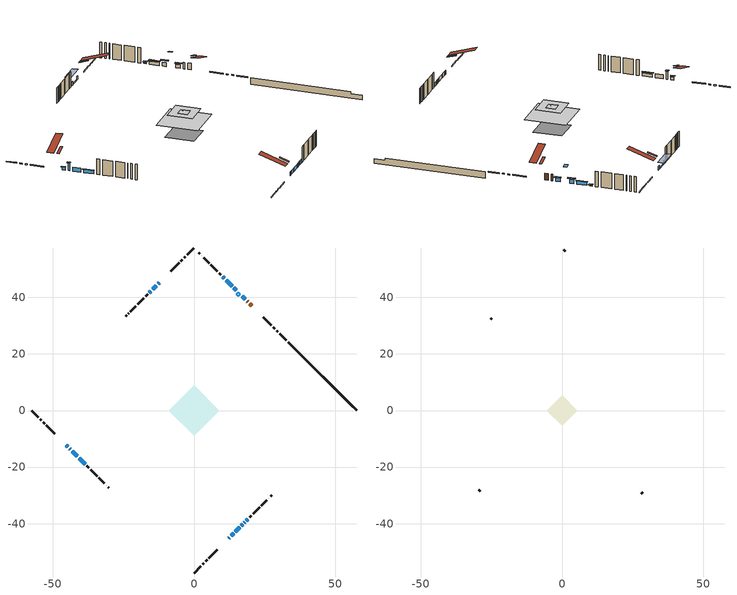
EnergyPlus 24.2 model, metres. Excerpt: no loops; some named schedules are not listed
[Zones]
conditioned space
 floor outside (Floor1 construction): -0.94,0 0,0.94 0.94,0 0,-0.94 z0.53
 floor adiabatic (AdiabaticFloorConstruction): -9,0 0,9 9,0 0,-9 z2.97
 floor foundation (Slab1 construction): -6.03,0.22 -0.22,6.03 6.03,-0.22 0.22,-6.03 z-1.53
 wall outside (RimJoist1 construction): 0,-57.47 2.36,-55.11 / -57.47,0 -55.11,-2.36 / 0,57.47 -2.36,55.11 / 32.67,24.8 30.31,27.16 z0.53:0.83
 wall outside (RimJoist2 construction): 3.02,-54.45 3.48,-53.99 / -54.45,-3.02 -53.99,-3.48 / -3.02,54.45 -3.48,53.99 / 29.65,27.82 29.19,28.28 z0.53:0.83
 wall outside (RimJoist3 construction): 4.14,-53.33 4.64,-52.83 / -53.33,-4.14 -52.83,-4.64 / -4.14,53.33 -4.64,52.83 / 28.53,28.94 28.04,29.44 z0.53:0.83
 wall outside (RimJoist4 construction): 5.3,-52.17 8.19,-49.28 / -52.17,-5.3 -49.28,-8.19 / -5.3,52.17 -8.19,49.28 / 27.38,30.09 24.48,32.99 z0.53:0.83
 wall outside (AdiabaticWallConstruction 1): 20.45,37.02 19.74,37.73 / 19.08,38.39 18.75,38.72 z0.53:2.56
 wall outside (AdiabaticWallConstruction): 12.22,-45.25 12.47,-45 / 13.13,-44.34 13.99,-43.48 / -12.22,45.25 -12.7,44.77 / -43.04,-14.43 -41.28,-16.19 / 14.65,-42.83 16.14,-41.33 / 16.8,-40.67 17.15,-40.32 / 17.81,-39.66 17.9,-39.57 / -15.31,42.16 -15.74,41.73 / 18.56,-38.91 18.99,-38.48 z0.53:1.75; -45.25,-12.22 -44.64,-12.83 z0.53:1.39; -43.98,-13.49 -43.69,-13.78 z0.53:2.89; 18.1,39.37 17.06,40.41 / 15,42.47 14.13,43.34 z0.53:1.7; -13.36,44.11 -14.65,42.82 z0.53:0.94; 13.48,43.99 11.36,46.11 / -40.62,-16.85 -38.5,-18.97 z0.53:1.52; 10.7,46.77 10.16,47.31 z0.53:0.89
 wall outside (Wall1 construction): 19.65,-37.82 20.3,-37.17 / -37.84,-19.63 -37.19,-20.28 / -16.4,41.07 -17.05,40.42 / 9.5,47.97 8.85,48.62 z0.53:5.41
 wall outside (Wall2 construction): 20.95,-36.52 23.18,-34.29 / -36.53,-20.94 -34.31,-23.17 / -17.7,39.77 -19.93,37.54 / 8.2,49.27 5.97,51.5 z0.53:5.41
 wall outside (Wall3 construction): 23.84,-33.63 25.74,-31.73 / -33.65,-23.82 -31.75,-25.72 / -20.59,36.88 -22.49,34.98 / 5.31,52.16 3.41,54.06 z0.53:5.41
 wall outside (Wall4 construction): 26.4,-31.08 26.42,-31.05 / -31.09,-26.38 -31.07,-26.4 / -23.15,34.32 -23.17,34.3 / 2.76,54.72 2.73,54.74 z0.53:5.41
 wall outside (Wall5 construction): 27.07,-30.4 27.42,-30.05 / -30.41,-27.06 -30.06,-27.41 / -23.82,33.65 -24.17,33.3 / 2.08,55.39 1.73,55.74 z0.53:5.41
 wall foundation (FoundationWall1 construction): 33.33,24.14,-1.53 33.33,24.14,0.53 55.06,2.41,0.53 55.06,2.41,-0.12 57.47,0,-0.12 57.47,0,-1.53
 window (WindowConstruction 11): 12.22,-45.25 12.47,-45 z0.53:1.75
 window (WindowConstruction 4): -45.25,-12.22 -44.64,-12.83 z0.53:1.39
 window (WindowConstruction 5): 13.13,-44.34 13.99,-43.48 z0.53:1.75
 window (WindowConstruction 13): -43.98,-13.49 -43.7,-13.78 z0.53:2.89
 window (WindowConstruction 6): 18.1,39.37 17.06,40.41 z0.53:1.7
 window (WindowConstruction 7): -12.22,45.25 -12.7,44.77 z0.53:1.75
 window (WindowConstruction 8): -43.04,-14.43 -41.28,-16.19 z0.53:1.75
 window (WindowConstruction 9): 14.65,-42.83 16.14,-41.33 z0.53:1.75
 window (WindowConstruction 10): 16.8,-40.67 17.15,-40.32 z0.53:1.75
 window (WindowConstruction 14): -13.36,44.11 -14.65,42.82 z0.53:0.94
 window (WindowConstruction 12): 17.81,-39.66 17.9,-39.57 z0.53:1.75
 window (WindowConstruction 15): -15.31,42.16 -15.74,41.73 z0.53:1.75
 window (WindowConstruction 16): 18.56,-38.91 18.99,-38.48 z0.53:1.75
 window (WindowConstruction): 15,42.47 14.13,43.34 z0.53:1.7
 window (WindowConstruction 1): 13.48,43.99 11.36,46.11 z0.53:1.52
 window (WindowConstruction 2): 10.7,46.77 10.16,47.31 z0.53:0.89
 window (WindowConstruction 3): -40.62,-16.85 -38.5,-18.97 z0.53:1.52
 door (Door): 20.45,37.02 19.74,37.73 z0.53:2.56
 door (Door 1): 19.08,38.39 18.75,38.72 z0.53:2.56
 ceiling adiabatic (AdiabaticFloorConstruction): 0,-9 9,0 0,9 -9,0 z2.97
 roof outside (Roof2 construction): 11.56,-45.91,5.41 9.5,-43.84,6.38 8.96,-44.39,6.38 11.02,-46.45,5.41; -45.91,-11.56,5.41 -43.84,-9.5,6.38 -44.39,-8.96,6.38 -46.45,-11.02,5.41; -11.56,45.91,5.41 -9.5,43.84,6.38 -8.96,44.39,6.38 -11.02,46.45,5.41; 21.11,36.36,5.41 19.05,34.3,6.38 19.59,33.76,6.38 21.65,35.82,5.41
 roof outside (AdiabaticRoofConstruction): 15.65,41.82,5.41 14.94,41.11,5.74 15.69,40.36,5.74 16.4,41.07,5.41
 skylight (SkylightConstruction): 15.65,41.82,5.41 14.94,41.11,5.74 15.69,40.36,5.74 16.4,41.07,5.41
attic - vented
 floor to conditioned space (Floor2 construction Reversed): -2,0 0,2 2,0 0,-2 z5.41
 floor to conditioned space (Floor3 construction Reversed): -0.94,0 0,0.94 0.94,0 0,-0.94 z5.41
 floor to conditioned space (Floor4 construction Reversed): -5.47,0 0,5.47 5.47,0 0,-5.47 z5.41
 wall outside (Wall6 construction): 28.08,-29.39 28.49,-28.98 / -29.41,-28.06 -28.99,-28.48 / -24.83,32.64 -25.24,32.23 / 1.07,56.4 0.66,56.81 z0.53:5.41
 roof outside (Roof1 construction): 10.36,-47.11,5.41 4.62,-41.36,8.11 3.11,-42.88,8.11 8.85,-48.62,5.41; -47.11,-10.36,5.41 -41.36,-4.62,8.11 -42.88,-3.11,8.11 -48.62,-8.85,5.41; -10.36,47.11,5.41 -4.62,41.36,8.11 -3.11,42.88,8.11 -8.85,48.62,5.41; 22.31,35.16,5.41 16.57,29.42,8.11 18.08,27.9,8.11 23.82,33.65,5.41
shading: -44.48,-12.99 -45.41,-12.06 -45.84,-12.49 -44.91,-13.42 z1.62; -43.48,-13.99 -44.19,-13.28 -44.62,-13.71 -43.92,-14.42 z3.19; 16.85,40.63 18.31,39.16 18.74,39.59 17.28,41.06 z2; -16.38,41.09 -11.63,45.84 -12.93,47.13 -17.67,42.38 z3.38; 13.7,43.77 15.43,42.04 15.86,42.47 14.13,44.2 z2.31; 11.19,46.28 13.64,43.83 14.07,44.26 11.63,46.71 z1.75; 10,47.47 10.86,46.61 11.29,47.04 10.43,47.9 z1.12; -38.34,-19.13 -40.78,-16.69 -41.21,-17.12 -38.77,-19.56 z1.75
[Building]
Building 1: Terrain=Suburbs
[Site:Location]
Halifax Intl AP_NS: Latitude {deg}=44.88; Longitude {deg}=-63.51; Time Zone {hr}=-4; Elevation {m}=145; Keep Site Location Information=Yes
[Site:GroundTemperature:Shallow]
3.15511, 1.33576, 1.19006, 2.05344, 5.51939, 8.9692, 11.96, 13.8546, 14.0156, 12.4746, 9.56009, 6.2161
[Site:WaterMainsTemperature]
Calculation Method=Schedule; Temperature Schedule=mains temperature schedule
[Material] Roughness=Rough; Thermal Absorptance=0.9
Name | Thickness {m} | Conductivity {W/m-K} | Density {kg/m3} | Specific Heat {J/kg-K} | Solar Absorptance | Visible Absorptance
asphalt or fiberglass shingles | 0.00635 | 0.162714 | 1121.4 | 1465.45 | 0.4 | 0.4
asphalt or fiberglass shingles 1 | 0.00635 | 0.162714 | 1121.4 | 1465.45 | 0.7 | 0.7
ceiling loosefill ins | 0.169333 | 0.0480833 | 16.02 | 1046.75 | 0.7 | 0.7
ceiling loosefill ins 1 | 0.0846667 | 0.0480833 | 16.02 | 1046.75 | 0.7 | 0.7
ceiling stud and cavity | 0.1397 | 0.229961 | 65.682 | 1177.47 | 0.7 | 0.7
ceiling stud and cavity 1 | 0.1397 | 0.116672 | 65.682 | 1177.47 | 0.7 | 0.7
ceiling stud and cavity 2 | 0.1397 | 0.1003 | 65.682 | 1177.47 | 0.7 | 0.7
concrete 4.0 in. | 0.1016 | 1.803125 | 2242.8 | 837.4 | 0.7 | 0.7
concrete 8.0 in. | 0.2032 | 1.803125 | 2242.8 | 837.4 | 0.7 | 0.7
door material | 0.04445 | 0.053851 | 512.64 | 1214.23 | 0.7 | 0.7
door material 1 | 0.04445 | 0.0451087 | 512.64 | 1214.23 | 0.7 | 0.7
floor covering | 0.0127 | 0.0433444 | 54.468 | 1339.84 | 0.6 | 0.6
floor rigid ins; roof rigid ins 1; wall rigid ins 1 | 0.512978 | 0.029427 | 32.04 | 1214.23 | 0.7 | 0.7
floor stud and cavity | 0.1397 | 0.77632 | 92.3553 | 1139.71 | 0.7 | 0.7
floor stud and cavity 1 | 0.1397 | 1.75129 | 37.0049 | 1207.88 | 0.7 | 0.7
furniture material conditioned space 1 | 0.1524 | 0.115458 | 640.8 | 1214.23 | 0.6 | 0.6
gypsum board | 0.0127 | 0.160291 | 801 | 837.4 | 0.6 | 0.6
osb sheathing 0.5 in. | 0.0127 | 0.115458 | 512.64 | 1214.23 | 0.7 | 0.7
osb sheathing 0.75 in. | 0.01905 | 0.115458 | 512.64 | 1214.23 | 0.7 | 0.7
osb sheathing 2.0 in. | 0.0508 | 0.115458 | 512.64 | 1214.23 | 0.7 | 0.7
rim joist rigid ins; wall rigid ins | 0.051816 | 0.029427 | 32.04 | 1214.23 | 0.7 | 0.7
rim joist stud and cavity | 0.0508 | 0.433314 | 125.044 | 1163.47 | 0.6 | 0.6
rim joist stud and cavity 1 | 0.0508 | 0.126838 | 50.32683 | 1063.81 | 0.6 | 0.6
rim joist stud and cavity 2 | 0.0508 | 0.226133 | 125.044 | 1163.47 | 0.6 | 0.6
rim joist stud and cavity 3 | 0.0508 | 0.153904 | 50.32683 | 1063.81 | 0.6 | 0.6
roof rigid ins | 0.103632 | 0.029427 | 32.04 | 1214.23 | 0.7 | 0.7
roof stud and cavity | 0.2032 | 0.547481 | 78.34581 | 1123.46 | 0.7 | 0.7
roof stud and cavity 1 | 0.18415 | 1.78685 | 37.0049 | 1207.88 | 0.6 | 0.6
wall stud and cavity | 0.1397 | 0.154356 | 139.0536 | 1170.24 | 0.7 | 0.7
wall stud and cavity 1 | 0.1397 | 0.0999226 | 139.0536 | 1170.24 | 0.7 | 0.7
wall stud and cavity 2 | 0.1397 | 0.0965188 | 139.0536 | 1170.24 | 0.7 | 0.7
wall stud and cavity 3 | 0.1397 | 0.181971 | 139.0536 | 1170.24 | 0.7 | 0.7
wall stud and cavity 4 | 0.1397 | 0.104119 | 139.0536 | 1170.24 | 0.7 | 0.7
wall stud and cavity 5 | 0.0889 | 6.1454 | 50.32683 | 1063.81 | 0.6 | 0.6
wall stud and cavity 6 | 0.0889 | 0.380278 | 52.3479 | 1209.89 | 0.7 | 0.7
wall stud and cavity 7 | 0.0889 | 0.391764 | 83.0341 | 1211.67 | 0.7 | 0.7
wood siding | 0.0254 | 0.102417 | 544.68 | 1172.36 | 0.4 | 0.4
wood siding 1 | 0.00254 | 0.102417 | 544.68 | 1172.36 | 0.4 | 0.4
wood siding 2; wood siding 3; wood siding 4 | 0.0254 | 0.102417 | 544.68 | 1172.36 | 0.7 | 0.7
[WindowMaterial:SimpleGlazingSystem]
Name | U-Factor {W/m2-K} | Solar Heat Gain Coefficient
SkylightMaterial | 2.80661 | 0.6622
WindowMaterial | 3.02126 | 0.49
WindowMaterial 1 | 2.10256 | 0.62
WindowMaterial 10 | 3.10246 | 0.39
WindowMaterial 11 | 2.18433 | 0.43
WindowMaterial 12 | 5.0943 | 0.64
WindowMaterial 13 | 3.12517 | 0.4
WindowMaterial 2 | 3.04227 | 0.53
WindowMaterial 3 | 3.12404 | 0.49
WindowMaterial 4 | 2.969594 | 0.58
WindowMaterial 5 | 3.01161 | 0.51
WindowMaterial 6 | 2.13266 | 0.6
WindowMaterial 7 | 2.14117 | 0.59
WindowMaterial 8 | 3.0383 | 0.47
WindowMaterial 9 | 3.00196 | 0.58
[Construction]
AdiabaticFloorConstruction: floor stud and cavity 1, floor rigid ins, osb sheathing 0.75 in., floor covering
AdiabaticRoofConstruction: asphalt or fiberglass shingles 1, roof rigid ins 1, osb sheathing 0.75 in., roof stud and cavity 1
AdiabaticWallConstruction: wood siding 3, wall rigid ins 1, wall stud and cavity 6, gypsum board
AdiabaticWallConstruction 1: wood siding 4, wall rigid ins 1, wall stud and cavity 6, gypsum board
Door: door material
Door 1: door material 1
Floor1 construction: floor stud and cavity, osb sheathing 0.75 in., floor covering
Floor2 construction Reversed: gypsum board, ceiling stud and cavity, ceiling loosefill ins
Floor3 construction Reversed: gypsum board, ceiling stud and cavity 1, ceiling loosefill ins 1
Floor4 construction Reversed: gypsum board, ceiling stud and cavity 2, ceiling loosefill ins 1
FoundationWall1 construction: concrete 8.0 in.
furniture construction conditioned space 1: furniture material conditioned space 1
PartitionWallConstruction: gypsum board, wall stud and cavity 7, gypsum board
RimJoist1 construction: wood siding 2, osb sheathing 2.0 in., rim joist stud and cavity
RimJoist2 construction: wood siding 2, rim joist stud and cavity 1
RimJoist3 construction: wood siding 2, rim joist rigid ins, osb sheathing 2.0 in., rim joist stud and cavity 2
RimJoist4 construction: wood siding 2, rim joist stud and cavity 3
Roof1 construction: asphalt or fiberglass shingles
Roof2 construction: asphalt or fiberglass shingles, roof rigid ins, osb sheathing 0.75 in., roof stud and cavity, gypsum board
SkylightConstruction: SkylightMaterial
Slab1 construction: concrete 4.0 in.
Wall1 construction: wood siding, wall rigid ins, osb sheathing 0.5 in., wall stud and cavity, gypsum board
Wall2 construction: wood siding, osb sheathing 0.5 in., wall stud and cavity 1, gypsum board
Wall3 construction: wood siding, osb sheathing 0.5 in., wall stud and cavity 2, gypsum board
Wall4 construction: wood siding, osb sheathing 0.5 in., wall stud and cavity 3, gypsum board
Wall5 construction: wood siding, osb sheathing 0.5 in., wall stud and cavity 4, gypsum board
Wall6 construction: wood siding 1, wall stud and cavity 5
WindowConstruction: WindowMaterial
WindowConstruction 1; WindowConstruction 3; WindowConstruction 5: WindowMaterial 1
WindowConstruction 10: WindowMaterial 8
WindowConstruction 11: WindowMaterial 9
WindowConstruction 12: WindowMaterial 10
WindowConstruction 13: WindowMaterial 11
WindowConstruction 14; WindowConstruction 16: WindowMaterial 12
WindowConstruction 15: WindowMaterial 13
WindowConstruction 2: WindowMaterial 2
WindowConstruction 4: WindowMaterial 3
WindowConstruction 6: WindowMaterial 4
WindowConstruction 7: WindowMaterial 5
WindowConstruction 8: WindowMaterial 6
WindowConstruction 9: WindowMaterial 7
[Zone] Multiplier=1; Part of Total Floor Area=Yes
Name | Volume {m3}
attic - vented | 30.5699
conditioned space | 523.2
[Space]
Name | Zone | Volume {m3}
attic - vented 1 | attic - vented | 30.5699
conditioned space 1 | conditioned space | 523.2
[ZoneInfiltration:EffectiveLeakageArea]
infil attic - vented 1: Zone or Space=attic - vented 1; Schedule=Always On Discrete; Effective Air Leakage Area {cm2}=2491.34; Stack Coefficient=0.000527407; Wind Coefficient=1.55165e-05
[ZoneMixing]
whole house fan mix: Zone or Space=attic - vented; Schedule=Always On Continuous; Design Flow Rate Calculation Method=Flow/Zone; Design Flow Rate {m3/s}=0; Source Zone or Space=conditioned space
[SurfaceProperty:ExposedFoundationPerimeter]
Slab1: Exposed Perimeter Calculation Method=TotalExposedPerimeter; Total Exposed Perimeter {m}=34.138
[InternalMass] Zone or ZoneList=conditioned space; Space or SpaceList=conditioned space 1
Name | Construction | Surface Area {m2}
furniture mass conditioned space 1 | furniture construction conditioned space 1 | 94.5601
partition wall mass | PartitionWallConstruction | 236.4
[Lights]
interior lighting: Zone or ZoneList or Space or SpaceList=conditioned space 1; Schedule=interior lighting schedule; Design Level Calculation Method=LightingLevel; Lighting Level {W}=343.2; Return Air Fraction=0; Fraction Radiant=0.6; Fraction Visible=0.2; Fraction Replaceable=1
[People]
occupants: Zone or ZoneList or Space or SpaceList=conditioned space 1; Number of People Schedule=occupants schedule; Number of People Calculation Method=People; Number of People=3; Fraction Radiant=0.314171; Sensible Heat Fraction=0.56303; Activity Level Schedule=occupants activity schedule; Carbon Dioxide Generation Rate {m3/s-W}=0; Enable ASHRAE 55 Comfort Warnings=No; Mean Radiant Temperature Calculation Type=EnclosureAveraged
[ElectricEquipment] Zone or ZoneList or Space or SpaceList=conditioned space 1; Design Level Calculation Method=EquipmentLevel
Name | Schedule | Design Level {W} | Fraction Latent | Fraction Radiant | Fraction Lost
clothes dryer | clothes dryer schedule | 140.772 | 0.015 | 0.081 | 0.85
clothes washer | clothes washer schedule | 32.1985 | 0.03 | 0.162 | 0.7
cooking range | cooking range schedule | 215.147 | 0.08 | 0.432 | 0.2
dishwasher | dishwasher schedule | 66.8632 | 0.3 | 0.18 | 0.4
fridge | fridge schedule | 72.9452 | 0 | 0.6 | 0
mech vent bath fan 0 | mech vent bath fan 0 schedule | 50.2 | 0 | 0 | 1
mech vent house fan | mech vent house fan schedule | 0 | 0 | 0 | 1
mech vent house fan cfis | mech vent house fan cfis schedule | 0 | 0 | 0 | 0
mech vent range fan 0 | mech vent range fan 0 schedule | 57 | 0 | 0 | 1
misc plug loads | misc plug loads schedule | 494.7 | 0.045 | 0.513 | 0.1
whole house fan | Always On Discrete | 0 | 0 | 0 | 1
[OtherEquipment] Zone or ZoneList or Space or SpaceList=conditioned space 1; Design Level Calculation Method=EquipmentLevel
Name | Fuel Type | Schedule | Design Level {W} | Fraction Latent | Fraction Radiant | Fraction Lost
clothes dryer 1 | Electricity | clothes dryer schedule | 0 | 0.015 | 0.081 | 0.85
cooking range 1 | Electricity | cooking range schedule | 0 | 0.08 | 0.432 | 0.2
general water use latent | None | general water use schedule | 62.594 | 1 | 0 | 0
general water use sensible | None | general water use schedule | -61.6891 | 0 | 0.6 | 0
mech vent house fan latent load | None | Always On Discrete | 0 | 1 | 0 | 0
mech vent house fan sensible load | None | Always On Discrete | 0 | 0 | 0 | 0
water heater energy adjustment1 | FuelOilNo2 | Always On Discrete | 0.01 | 0 | 0 | 1
[ZoneInfiltration:DesignFlowRate] Zone or ZoneList or Space or SpaceList=conditioned space 1; Schedule=Always On Discrete; Design Flow Rate Calculation Method=Flow/Zone; Design Flow Rate {m3/s}=0
infil flow; natural vent flow; whole house fan flow
[Foundation:Kiva]
Foundation Kiva 1: Initial Indoor Air Temperature {C}=18; Wall Height Above Grade {m}=0.529986; Wall Depth Below Slab {m}=0.2032
[Foundation:Kiva:Settings]
Soil Conductivity {W/m-K}=0.849921; Soil Density {kg/m3}=1842.3; Soil Specific Heat {J/kg-K}=418.7; Ground Solar Absorptivity=0.9; Ground Thermal Absorptivity=0.9; Ground Surface Roughness {m}=0.03; Far-Field Width {m}=40; Deep-Ground Boundary Condition=ZeroFlux; Deep-Ground Depth {m}=40; Minimum Cell Dimension {m}=0.2; Maximum Cell Growth Coefficient=3; Simulation Timestep=Timestep
[Exterior:Lights]
exterior lighting: Schedule=exterior lighting schedule; Design Level {W}=75.6
[Schedule:Constant]
Name | Hourly Value
Always On Continuous; mech vent house fan schedule; mech vent house fan cfis schedule; Always On Discrete | 1
occupants activity schedule | 117.228
fridge schedule | 0
[Schedule:Week:Daily]
interior lighting schedule Week Rule - Jan1-Jan27: interior lighting schedule day, interior lighting schedule day, interior lighting schedule day, interior lighting schedule day, interior lighting schedule day, interior lighting schedule day, interior lighting schedule day, interior lighting schedule default day, interior lighting schedule default day, interior lighting schedule default day, interior lighting schedule default day, interior lighting schedule default day
interior lighting schedule Week Rule - Jan28-Feb3: interior lighting schedule day, interior lighting schedule day, interior lighting schedule day, interior lighting schedule day, interior lighting schedule day 1, interior lighting schedule day 1, interior lighting schedule day 1, interior lighting schedule default day, interior lighting schedule default day, interior lighting schedule default day, interior lighting schedule default day, interior lighting schedule default day
interior lighting schedule Week Rule - Feb4-Feb24: interior lighting schedule day 1, interior lighting schedule day 1, interior lighting schedule day 1, interior lighting schedule day 1, interior lighting schedule day 1, interior lighting schedule day 1, interior lighting schedule day 1, interior lighting schedule default day, interior lighting schedule default day, interior lighting schedule default day, interior lighting schedule default day, interior lighting schedule default day
interior lighting schedule Week Rule - Feb25-Mar3: interior lighting schedule day 1, interior lighting schedule day 1, interior lighting schedule day 1, interior lighting schedule day 1, interior lighting schedule day 2, interior lighting schedule day 2, interior lighting schedule day 2, interior lighting schedule default day, interior lighting schedule default day, interior lighting schedule default day, interior lighting schedule default day, interior lighting schedule default day
interior lighting schedule Week Rule - Mar4-Mar31: interior lighting schedule day 2, interior lighting schedule day 2, interior lighting schedule day 2, interior lighting schedule day 2, interior lighting schedule day 2, interior lighting schedule day 2, interior lighting schedule day 2, interior lighting schedule default day, interior lighting schedule default day, interior lighting schedule default day, interior lighting schedule default day, interior lighting schedule default day
interior lighting schedule Week Rule - Apr1-Apr28: interior lighting schedule day 3, interior lighting schedule day 3, interior lighting schedule day 3, interior lighting schedule day 3, interior lighting schedule day 3, interior lighting schedule day 3, interior lighting schedule day 3, interior lighting schedule default day, interior lighting schedule default day, interior lighting schedule default day, interior lighting schedule default day, interior lighting schedule default day
interior lighting schedule Week Rule - Apr29-May5: interior lighting schedule day 3, interior lighting schedule day 3, interior lighting schedule day 4, interior lighting schedule day 4, interior lighting schedule day 4, interior lighting schedule day 4, interior lighting schedule day 4, interior lighting schedule default day, interior lighting schedule default day, interior lighting schedule default day, interior lighting schedule default day, interior lighting schedule default day
interior lighting schedule Week Rule - May6-May26: interior lighting schedule day 4, interior lighting schedule day 4, interior lighting schedule day 4, interior lighting schedule day 4, interior lighting schedule day 4, interior lighting schedule day 4, interior lighting schedule day 4, interior lighting schedule default day, interior lighting schedule default day, interior lighting schedule default day, interior lighting schedule default day, interior lighting schedule default day
interior lighting schedule Week Rule - May27-Jun2: interior lighting schedule day 4, interior lighting schedule day 4, interior lighting schedule day 4, interior lighting schedule day 4, interior lighting schedule day 4, interior lighting schedule day 5, interior lighting schedule day 5, interior lighting schedule default day, interior lighting schedule default day, interior lighting schedule default day, interior lighting schedule default day, interior lighting schedule default day
interior lighting schedule Week Rule - Jun3-Jun30: interior lighting schedule day 5, interior lighting schedule day 5, interior lighting schedule day 5, interior lighting schedule day 5, interior lighting schedule day 5, interior lighting schedule day 5, interior lighting schedule day 5, interior lighting schedule default day, interior lighting schedule default day, interior lighting schedule default day, interior lighting schedule default day, interior lighting schedule default day
interior lighting schedule Week Rule - Jul1-Jul28: interior lighting schedule day 6, interior lighting schedule day 6, interior lighting schedule day 6, interior lighting schedule day 6, interior lighting schedule day 6, interior lighting schedule day 6, interior lighting schedule day 6, interior lighting schedule default day, interior lighting schedule default day, interior lighting schedule default day, interior lighting schedule default day, interior lighting schedule default day
interior lighting schedule Week Rule - Jul29-Aug4: interior lighting schedule day 6, interior lighting schedule day 6, interior lighting schedule day 6, interior lighting schedule day 7, interior lighting schedule day 7, interior lighting schedule day 7, interior lighting schedule day 7, interior lighting schedule default day, interior lighting schedule default day, interior lighting schedule default day, interior lighting schedule default day, interior lighting schedule default day
interior lighting schedule Week Rule - Aug5-Aug25: interior lighting schedule day 7, interior lighting schedule day 7, interior lighting schedule day 7, interior lighting schedule day 7, interior lighting schedule day 7, interior lighting schedule day 7, interior lighting schedule day 7, interior lighting schedule default day, interior lighting schedule default day, interior lighting schedule default day, interior lighting schedule default day, interior lighting schedule default day
interior lighting schedule Week Rule - Aug26-Sep1: interior lighting schedule day 7, interior lighting schedule day 7, interior lighting schedule day 7, interior lighting schedule day 7, interior lighting schedule day 7, interior lighting schedule day 7, interior lighting schedule day 8, interior lighting schedule default day, interior lighting schedule default day, interior lighting schedule default day, interior lighting schedule default day, interior lighting schedule default day
interior lighting schedule Week Rule - Sep2-Sep29: interior lighting schedule day 8, interior lighting schedule day 8, interior lighting schedule day 8, interior lighting schedule day 8, interior lighting schedule day 8, interior lighting schedule day 8, interior lighting schedule day 8, interior lighting schedule default day, interior lighting schedule default day, interior lighting schedule default day, interior lighting schedule default day, interior lighting schedule default day
interior lighting schedule Week Rule - Sep30-Oct6: interior lighting schedule day 8, interior lighting schedule day 9, interior lighting schedule day 9, interior lighting schedule day 9, interior lighting schedule day 9, interior lighting schedule day 9, interior lighting schedule day 9, interior lighting schedule default day, interior lighting schedule default day, interior lighting schedule default day, interior lighting schedule default day, interior lighting schedule default day
interior lighting schedule Week Rule - Oct7-Oct27: interior lighting schedule day 9, interior lighting schedule day 9, interior lighting schedule day 9, interior lighting schedule day 9, interior lighting schedule day 9, interior lighting schedule day 9, interior lighting schedule day 9, interior lighting schedule default day, interior lighting schedule default day, interior lighting schedule default day, interior lighting schedule default day, interior lighting schedule default day
interior lighting schedule Week Rule - Oct28-Nov3: interior lighting schedule day 9, interior lighting schedule day 9, interior lighting schedule day 9, interior lighting schedule day 9, interior lighting schedule day 10, interior lighting schedule day 10, interior lighting schedule day 10, interior lighting schedule default day, interior lighting schedule default day, interior lighting schedule default day, interior lighting schedule default day, interior lighting schedule default day
interior lighting schedule Week Rule - Nov4-Nov24: interior lighting schedule day 10, interior lighting schedule day 10, interior lighting schedule day 10, interior lighting schedule day 10, interior lighting schedule day 10, interior lighting schedule day 10, interior lighting schedule day 10, interior lighting schedule default day, interior lighting schedule default day, interior lighting schedule default day, interior lighting schedule default day, interior lighting schedule default day
interior lighting schedule Week Rule - Nov25-Dec1: interior lighting schedule day 10, interior lighting schedule day 10, interior lighting schedule day 10, interior lighting schedule day 10, interior lighting schedule day 10, interior lighting schedule day 10, interior lighting schedule day 11, interior lighting schedule default day, interior lighting schedule default day, interior lighting schedule default day, interior lighting schedule default day, interior lighting schedule default day
interior lighting schedule Week Rule - Dec2-Dec31: interior lighting schedule day 11, interior lighting schedule day 11, interior lighting schedule day 11, interior lighting schedule day 11, interior lighting schedule day 11, interior lighting schedule day 11, interior lighting schedule day 11, interior lighting schedule default day, interior lighting schedule default day, interior lighting schedule default day, interior lighting schedule default day, interior lighting schedule default day
occupants schedule Week Rule - Jan1-Dec31: occupants schedule day, occupants schedule day, occupants schedule day, occupants schedule day, occupants schedule day, occupants schedule day, occupants schedule day, occupants schedule default day, occupants schedule default day, occupants schedule default day, occupants schedule default day, occupants schedule default day
clothes dryer schedule Week Rule - Jan1-Dec31: clothes dryer schedule day, clothes dryer schedule day, clothes dryer schedule day, clothes dryer schedule day, clothes dryer schedule day, clothes dryer schedule day, clothes dryer schedule day, clothes dryer schedule default day, clothes dryer schedule default day, clothes dryer schedule default day, clothes dryer schedule default day, clothes dryer schedule default day
clothes washer schedule Week Rule - Jan1-Dec31: clothes washer schedule day, clothes washer schedule day, clothes washer schedule day, clothes washer schedule day, clothes washer schedule day, clothes washer schedule day, clothes washer schedule day, clothes washer schedule default day, clothes washer schedule default day, clothes washer schedule default day, clothes washer schedule default day, clothes washer schedule default day
cooking range schedule Week Rule - Jan1-Dec31: cooking range schedule day, cooking range schedule day, cooking range schedule day, cooking range schedule day, cooking range schedule day, cooking range schedule day, cooking range schedule day, cooking range schedule default day, cooking range schedule default day, cooking range schedule default day, cooking range schedule default day, cooking range schedule default day
dishwasher schedule Week Rule - Jan1-Dec31: dishwasher schedule day, dishwasher schedule day, dishwasher schedule day, dishwasher schedule day, dishwasher schedule day, dishwasher schedule day, dishwasher schedule day, dishwasher schedule default day, dishwasher schedule default day, dishwasher schedule default day, dishwasher schedule default day, dishwasher schedule default day
mech vent bath fan 0 schedule Week Rule - Jan1-Dec31: mech vent bath fan 0 schedule day, mech vent bath fan 0 schedule day, mech vent bath fan 0 schedule day, mech vent bath fan 0 schedule day, mech vent bath fan 0 schedule day, mech vent bath fan 0 schedule day, mech vent bath fan 0 schedule day, mech vent bath fan 0 schedule default day, mech vent bath fan 0 schedule default day, mech vent bath fan 0 schedule default day, mech vent bath fan 0 schedule default day, mech vent bath fan 0 schedule default day
mech vent range fan 0 schedule Week Rule - Jan1-Dec31: mech vent range fan 0 schedule day, mech vent range fan 0 schedule day, mech vent range fan 0 schedule day, mech vent range fan 0 schedule day, mech vent range fan 0 schedule day, mech vent range fan 0 schedule day, mech vent range fan 0 schedule day, mech vent range fan 0 schedule default day, mech vent range fan 0 schedule default day, mech vent range fan 0 schedule default day, mech vent range fan 0 schedule default day, mech vent range fan 0 schedule default day
misc plug loads schedule Week Rule - Jan1-Dec31: misc plug loads schedule day, misc plug loads schedule day, misc plug loads schedule day, misc plug loads schedule day, misc plug loads schedule day, misc plug loads schedule day, misc plug loads schedule day, misc plug loads schedule default day, misc plug loads schedule default day, misc plug loads schedule default day, misc plug loads schedule default day, misc plug loads schedule default day
general water use schedule Week Rule - Jan1-Dec31: general water use schedule day, general water use schedule day, general water use schedule day, general water use schedule day, general water use schedule day, general water use schedule day, general water use schedule day, general water use schedule default day, general water use schedule default day, general water use schedule default day, general water use schedule default day, general water use schedule default day
exterior lighting schedule Week Rule - Jan1-Jan27: exterior lighting schedule day, exterior lighting schedule day, exterior lighting schedule day, exterior lighting schedule day, exterior lighting schedule day, exterior lighting schedule day, exterior lighting schedule day, exterior lighting schedule default day, exterior lighting schedule default day, exterior lighting schedule default day, exterior lighting schedule default day, exterior lighting schedule default day
exterior lighting schedule Week Rule - Jan28-Feb3: exterior lighting schedule day, exterior lighting schedule day, exterior lighting schedule day, exterior lighting schedule day, exterior lighting schedule day 1, exterior lighting schedule day 1, exterior lighting schedule day 1, exterior lighting schedule default day, exterior lighting schedule default day, exterior lighting schedule default day, exterior lighting schedule default day, exterior lighting schedule default day
exterior lighting schedule Week Rule - Feb4-Feb24: exterior lighting schedule day 1, exterior lighting schedule day 1, exterior lighting schedule day 1, exterior lighting schedule day 1, exterior lighting schedule day 1, exterior lighting schedule day 1, exterior lighting schedule day 1, exterior lighting schedule default day, exterior lighting schedule default day, exterior lighting schedule default day, exterior lighting schedule default day, exterior lighting schedule default day
exterior lighting schedule Week Rule - Feb25-Mar3: exterior lighting schedule day 1, exterior lighting schedule day 1, exterior lighting schedule day 1, exterior lighting schedule day 1, exterior lighting schedule day 2, exterior lighting schedule day 2, exterior lighting schedule day 2, exterior lighting schedule default day, exterior lighting schedule default day, exterior lighting schedule default day, exterior lighting schedule default day, exterior lighting schedule default day
[Schedule:Year]
interior lighting schedule: interior lighting schedule Week Rule - Jan1-Jan27, 1, 1, 1, 27, interior lighting schedule Week Rule - Jan28-Feb3, 1, 28, 2, 3, interior lighting schedule Week Rule - Feb4-Feb24, 2, 4, 2, 24, interior lighting schedule Week Rule - Feb25-Mar3, 2, 25, 3, 3, interior lighting schedule Week Rule - Mar4-Mar31, 3, 4, 3, 31, interior lighting schedule Week Rule - Apr1-Apr28, 4, 1, 4, 28, interior lighting schedule Week Rule - Apr29-May5, 4, 29, 5, 5, interior lighting schedule Week Rule - May6-May26, 5, 6, 5, 26, interior lighting schedule Week Rule - May27-Jun2, 5, 27, 6, 2, interior lighting schedule Week Rule - Jun3-Jun30, 6, 3, 6, 30, interior lighting schedule Week Rule - Jul1-Jul28, 7, 1, 7, 28, interior lighting schedule Week Rule - Jul29-Aug4, 7, 29, 8, 4, interior lighting schedule Week Rule - Aug5-Aug25, 8, 5, 8, 25, interior lighting schedule Week Rule - Aug26-Sep1, 8, 26, 9, 1, interior lighting schedule Week Rule - Sep2-Sep29, 9, 2, 9, 29, interior lighting schedule Week Rule - Sep30-Oct6, 9, 30, 10, 6, interior lighting schedule Week Rule - Oct7-Oct27, 10, 7, 10, 27, interior lighting schedule Week Rule - Oct28-Nov3, 10, 28, 11, 3, interior lighting schedule Week Rule - Nov4-Nov24, 11, 4, 11, 24, interior lighting schedule Week Rule - Nov25-Dec1, 11, 25, 12, 1, interior lighting schedule Week Rule - Dec2-Dec31, 12, 2, 12, 31
occupants schedule: occupants schedule Week Rule - Jan1-Dec31, 1, 1, 12, 31
clothes dryer schedule: clothes dryer schedule Week Rule - Jan1-Dec31, 1, 1, 12, 31
clothes washer schedule: clothes washer schedule Week Rule - Jan1-Dec31, 1, 1, 12, 31
cooking range schedule: cooking range schedule Week Rule - Jan1-Dec31, 1, 1, 12, 31
dishwasher schedule: dishwasher schedule Week Rule - Jan1-Dec31, 1, 1, 12, 31
mech vent bath fan 0 schedule: mech vent bath fan 0 schedule Week Rule - Jan1-Dec31, 1, 1, 12, 31
mech vent range fan 0 schedule: mech vent range fan 0 schedule Week Rule - Jan1-Dec31, 1, 1, 12, 31
misc plug loads schedule: misc plug loads schedule Week Rule - Jan1-Dec31, 1, 1, 12, 31
general water use schedule: general water use schedule Week Rule - Jan1-Dec31, 1, 1, 12, 31
exterior lighting schedule: exterior lighting schedule Week Rule - Jan1-Jan27, 1, 1, 1, 27, exterior lighting schedule Week Rule - Jan28-Feb3, 1, 28, 2, 3, exterior lighting schedule Week Rule - Feb4-Feb24, 2, 4, 2, 24, exterior lighting schedule Week Rule - Feb25-Mar3, 2, 25, 3, 3, exterior lighting schedule Week Rule - Mar4-Mar31, 3, 4, 3, 31, exterior lighting schedule Week Rule - Apr1-Apr28, 4, 1, 4, 28, exterior lighting schedule Week Rule - Apr29-May5, 4, 29, 5, 5, exterior lighting schedule Week Rule - May6-May26, 5, 6, 5, 26, exterior lighting schedule Week Rule - May27-Jun2, 5, 27, 6, 2, exterior lighting schedule Week Rule - Jun3-Jun30, 6, 3, 6, 30, exterior lighting schedule Week Rule - Jul1-Jul28, 7, 1, 7, 28, exterior lighting schedule Week Rule - Jul29-Aug4, 7, 29, 8, 4, exterior lighting schedule Week Rule - Aug5-Aug25, 8, 5, 8, 25, exterior lighting schedule Week Rule - Aug26-Sep1, 8, 26, 9, 1, exterior lighting schedule Week Rule - Sep2-Sep29, 9, 2, 9, 29, exterior lighting schedule Week Rule - Sep30-Oct6, 9, 30, 10, 6, exterior lighting schedule Week Rule - Oct7-Oct27, 10, 7, 10, 27, exterior lighting schedule Week Rule - Oct28-Nov3, 10, 28, 11, 3, exterior lighting schedule Week Rule - Nov4-Nov24, 11, 4, 11, 24, exterior lighting schedule Week Rule - Nov25-Dec1, 11, 25, 12, 1, exterior lighting schedule Week Rule - Dec2-Dec31, 12, 2, 12, 31
[Schedule:Compact]
mains temperature schedule: Through: 01/01, For: AllDays, Until: 24:00, 7.41, Through: 01/02, For: AllDays, Until: 24:00, 7.34833, Through: 01/03, For: AllDays, Until: 24:00, 7.28778, Through: 01/04, For: AllDays, Until: 24:00, 7.22889, Through: 01/05, For: AllDays, Until: 24:00, 7.17056, Through: 01/06, For: AllDays, Until: 24:00, 7.11333, Through: 01/07, For: AllDays, Until: 24:00, 7.05722, Through: 01/08, For: AllDays, Until: 24:00, 7.00167, Through: 01/09, For: AllDays, Until: 24:00, 6.94778, Through: 01/10, For: AllDays, Until: 24:00, 6.895, Through: 01/11, For: AllDays, Until: 24:00, 6.84333, Through: 01/12, For: AllDays, Until: 24:00, 6.79278, Through: 01/13, For: AllDays, Until: 24:00, 6.74389, Through: 01/14, For: AllDays, Until: 24:00, 6.69556, Through: 01/15, For: AllDays, Until: 24:00, 6.64889, Through: 01/16, For: AllDays, Until: 24:00, 6.60278, Through: 01/17, For: AllDays, Until: 24:00, 6.55833, Through: 01/18, For: AllDays, Until: 24:00, 6.515, Through: 01/19, For: AllDays, Until: 24:00, 6.47333, Through: 01/20, For: AllDays, Until: 24:00, 6.43278, Through: 01/21, For: AllDays, Until: 24:00, 6.39333, Through: 01/22, For: AllDays, Until: 24:00, 6.355, Through: 01/23, For: AllDays, Until: 24:00, 6.31833, Through: 01/24, For: AllDays, Until: 24:00, 6.28278, Through: 01/25, For: AllDays, Until: 24:00, 6.24889, Through: 01/26, For: AllDays, Until: 24:00, 6.21611, Through: 01/27, For: AllDays, Until: 24:00, 6.18444, Through: 01/28, For: AllDays, Until: 24:00, 6.15444, Through: 01/29, For: AllDays, Until: 24:00, 6.12556, Through: 01/30, For: AllDays, Until: 24:00, 6.09833, Through: 01/31, For: AllDays, Until: 24:00, 6.07222, Through: 02/01, For: AllDays, Until: 24:00, 6.04778, Through: 02/02, For: AllDays, Until: 24:00, 6.02444, Through: 02/03, For: AllDays, Until: 24:00, 6.00278, Through: 02/04, For: AllDays, Until: 24:00, 5.98222, Through: 02/05, For: AllDays, Until: 24:00, 5.96333, Through: 02/06, For: AllDays, Until: 24:00, 5.94556, Through: 02/07, For: AllDays, Until: 24:00, 5.92944, Through: 02/08, For: AllDays, Until: 24:00, 5.915, Through: 02/09, For: AllDays, Until: 24:00, 5.90167, Through: 02/10, For: AllDays, Until: 24:00, 5.89, Through: 02/11, For: AllDays, Until: 24:00, 5.87944, Through: 02/12, For: AllDays, Until: 24:00, 5.87056, Through: 02/13, For: AllDays, Until: 24:00, 5.86333, Through: 02/14, For: AllDays, Until: 24:00, 5.85722, Through: 02/15, For: AllDays, Until: 24:00, 5.85278, Through: 02/16, For: AllDays, Until: 24:00, 5.84944, Through: 02/17, For: AllDays, Until: 24:00, 5.84833, Through: 02/18, For: AllDays, Until: 24:00, 5.84778, Through: 02/19, For: AllDays, Until: 24:00, 5.84944, Through: 02/20, For: AllDays, Until: 24:00, 5.85167, Through: 02/21, For: AllDays, Until: 24:00, 5.85611, Through: 02/22, For: AllDays, Until: 24:00, 5.86167, Through: 02/23, For: AllDays, Until: 24:00, 5.86889, Through: 02/24, For: AllDays, Until: 24:00, 5.87722, Through: 02/25, For: AllDays, Until: 24:00, 5.88722, Through: 02/26, For: AllDays, Until: 24:00, 5.89889, Through: 02/27, For: AllDays, Until: 24:00, 5.91167, Through: 02/28, For: AllDays, Until: 24:00, 5.92611, Through: 03/01, For: AllDays, Until: 24:00, 5.94222, Through: 03/02, For: AllDays, Until: 24:00, 5.95944, Through: 03/03, For: AllDays, Until: 24:00, 5.97778, Through: 03/04, For: AllDays, Until: 24:00, 5.99778, Through: 03/05, For: AllDays, Until: 24:00, 6.01944, Through: 03/06, For: AllDays, Until: 24:00, 6.04222, Through: 03/07, For: AllDays, Until: 24:00, 6.06667, Through: 03/08, For: AllDays, Until: 24:00, 6.09222, Through: 03/09, For: AllDays, Until: 24:00, 6.11944, Through: 03/10, For: AllDays, Until: 24:00, 6.14778, Through: 03/11, For: AllDays, Until: 24:00, 6.17722, Through: 03/12, For: AllDays, Until: 24:00, 6.20833, Through: 03/13, For: AllDays, Until: 24:00, 6.24111, Through: 03/14, For: AllDays, Until: 24:00, 6.275, Through: 03/15, For: AllDays, Until: 24:00, 6.31, Through: 03/16, For: AllDays, Until: 24:00, 6.34667, Through: 03/17, For: AllDays, Until: 24:00, 6.38444, Through: 03/18, For: AllDays, Until: 24:00, 6.42333, Through: 03/19, For: AllDays, Until: 24:00, 6.46389, Through: 03/20, For: AllDays, Until: 24:00, 6.50556, Through: 03/21, For: AllDays, Until: 24:00, 6.54833, Through: 03/22, For: AllDays, Until: 24:00, 6.59278, Through: 03/23, For: AllDays, Until: 24:00, 6.63833, Through: 03/24, For: AllDays, Until: 24:00, 6.685, Through: 03/25, For: AllDays, Until: 24:00, 6.73278, Through: 03/26, For: AllDays, Until: 24:00, 6.78167, Through: 03/27, For: AllDays, Until: 24:00, 6.83167, Through: 03/28, For: AllDays, Until: 24:00, 6.88333, Through: 03/29, For: AllDays, Until: 24:00, 6.93611, Through: 03/30, For: AllDays, Until: 24:00, 6.98944, Through: 03/31, For: AllDays, Until: 24:00, 7.04444, Through: 04/01, For: AllDays, Until: 24:00, 7.1, Through: 04/02, For: AllDays, Until: 24:00, 7.15722, Through: 04/03, For: AllDays, Until: 24:00, 7.21556, Through: 04/04, For: AllDays, Until: 24:00, 7.27444, Through: 04/05, For: AllDays, Until: 24:00, 7.33444, Through: 04/06, For: AllDays, Until: 24:00, 7.39556, Through: 04/07, For: AllDays, Until: 24:00, 7.45778, Through: 04/08, For: AllDays, Until: 24:00, 7.52111, Through: 04/09, For: AllDays, Until: 24:00, 7.585, Through: 04/10, For: AllDays, Until: 24:00, 7.65, Through: 04/11, For: AllDays, Until: 24:00, 7.71611, Through: 04/12, For: AllDays, Until: 24:00, 7.78333, Through: 04/13, For: AllDays, Until: 24:00, 7.85111, Through: 04/14, For: AllDays, Until: 24:00, 7.91944, Through: 04/15, For: AllDays, Until: 24:00, 7.98889, Through: 04/16, For: AllDays, Until: 24:00, 8.05944, Through: 04/17, For: AllDays, Until: 24:00, 8.13056, Through: 04/18, For: AllDays, Until: 24:00, 8.20222, Through: 04/19, For: AllDays, Until: 24:00, 8.275, Through: 04/20, For: AllDays, Until: 24:00, 8.34833, Through: 04/21, For: AllDays, Until: 24:00, 8.42222, Through: 04/22, For: AllDays, Until: 24:00, 8.49722, Through: 04/23, For: AllDays, Until: 24:00, 8.57278, Through: 04/24, For: AllDays, Until: 24:00, 8.64889, Through: 04/25, For: AllDays, Until: 24:00, 8.72556, Through: 04/26, For: AllDays, Until: 24:00, 8.80278, Through: 04/27, For: AllDays, Until: 24:00, 8.88111, Through: 04/28, For: AllDays, Until: 24:00, 8.95944, Through: 04/29, For: AllDays, Until: 24:00, 9.03833, Through: 04/30, For: AllDays, Until: 24:00, 9.11778, Through: 05/01, For: AllDays, Until: 24:00, 9.19778, Through: 05/02, For: AllDays, Until: 24:00, 9.27833, Through: 05/03, For: AllDays, Until: 24:00, 9.35944, Through: 05/04, For: AllDays, Until: 24:00, 9.44056, Through: 05/05, For: AllDays, Until: 24:00, 9.52278, Through: 05/06, For: AllDays, Until: 24:00, 9.60444, Through: 05/07, For: AllDays, Until: 24:00, 9.68722, Through: 05/08, For: AllDays, Until: 24:00, 9.77, Through: 05/09, For: AllDays, Until: 24:00, 9.85278, Through: 05/10, For: AllDays, Until: 24:00, 9.93611, Through: 05/11, For: AllDays, Until: 24:00, 10.02, Through: 05/12, For: AllDays, Until: 24:00, 10.1039, Through: 05/13, For: AllDays, Until: 24:00, 10.1878, Through: 05/14, For: AllDays, Until: 24:00, 10.2722, Through: 05/15, For: AllDays, Until: 24:00, 10.3561, Through: 05/16, For: AllDays, Until: 24:00, 10.4406, Through: 05/17, For: AllDays, Until: 24:00, 10.5256, Through: 05/18, For: AllDays, Until: 24:00, 10.61, Through: 05/19, For: AllDays, Until: 24:00, 10.6944, Through: 05/20, For: AllDays, Until: 24:00, 10.7794, Through: 05/21, For: AllDays, Until: 24:00, 10.8639, Through: 05/22, For: AllDays, Until: 24:00, 10.9489, Through: 05/23, For: AllDays, Until: 24:00, 11.0333, Through: 05/24, For: AllDays, Until: 24:00, 11.1178, Through: 05/25, For: AllDays, Until: 24:00, 11.2022, Through: 05/26, For: AllDays, Until: 24:00, 11.2867, Through: 05/27, For: AllDays, Until: 24:00, 11.3711, Through: 05/28, For: AllDays, Until: 24:00, 11.455, Through: 05/29, For: AllDays, Until: 24:00, 11.5389, Through: 05/30, For: AllDays, Until: 24:00, 11.6222, Through: 05/31, For: AllDays, Until: 24:00, 11.7056, Through: 06/01, For: AllDays, Until: 24:00, 11.7883, Through: 06/02, For: AllDays, Until: 24:00, 11.8711, Through: 06/03, For: AllDays, Until: 24:00, 11.9539, Through: 06/04, For: AllDays, Until: 24:00, 12.0356, Through: 06/05, For: AllDays, Until: 24:00, 12.1172, Through: 06/06, For: AllDays, Until: 24:00, 12.1989, Through: 06/07, For: AllDays, Until: 24:00, 12.2794, Through: 06/08, For: AllDays, Until: 24:00, 12.36, Through: 06/09, For: AllDays, Until: 24:00, 12.44, Through: 06/10, For: AllDays, Until: 24:00, 12.5194, Through: 06/11, For: AllDays, Until: 24:00, 12.5983, Through: 06/12, For: AllDays, Until: 24:00, 12.6767, Through: 06/13, For: AllDays, Until: 24:00, 12.7544, Through: 06/14, For: AllDays, Until: 24:00, 12.8317, Through: 06/15, For: AllDays, Until: 24:00, 12.9083, Through: 06/16, For: AllDays, Until: 24:00, 12.9844, Through: 06/17, For: AllDays, Until: 24:00, 13.0594, Through: 06/18, For: AllDays, Until: 24:00, 13.1344, Through: 06/19, For: AllDays, Until: 24:00, 13.2083, Through: 06/20, For: AllDays, Until: 24:00, 13.2811, Through: 06/21, For: AllDays, Until: 24:00, 13.3539, Through: 06/22, For: AllDays, Until: 24:00, 13.4256, Through: 06/23, For: AllDays, Until: 24:00, 13.4967, Through: 06/24, For: AllDays, Until: 24:00, 13.5667, Through: 06/25, For: AllDays, Until: 24:00, 13.6361, Through: 06/26, For: AllDays, Until: 24:00, 13.7044, Through: 06/27, For: AllDays, Until: 24:00, 13.7717, Through: 06/28, For: AllDays, Until: 24:00, 13.8389, Through: 06/29, For: AllDays, Until: 24:00, 13.9044, Through: 06/30, For: AllDays, Until: 24:00, 13.9694, Through: 07/01, For: AllDays, Until: 24:00, 14.0333, Through: 07/02, For: AllDays, Until: 24:00, 14.0961, Through: 07/03, For: AllDays, Until: 24:00, 14.1583, Through: 07/04, For: AllDays, Until: 24:00, 14.2189, Through: 07/05, For: AllDays, Until: 24:00, 14.2789, Through: 07/06, For: AllDays, Until: 24:00, 14.3378, Through: 07/07, For: AllDays, Until: 24:00, 14.3956, Through: 07/08, For: AllDays, Until: 24:00, 14.4522, Through: 07/09, For: AllDays, Until: 24:00, 14.5083, Through: 07/10, For: AllDays, Until: 24:00, 14.5628, Through: 07/11, For: AllDays, Until: 24:00, 14.6161, Through: 07/12, For: AllDays, Until: 24:00, 14.6683, Through: 07/13, For: AllDays, Until: 24:00, 14.7194, Through: 07/14, For: AllDays, Until: 24:00, 14.7694, Through: 07/15, For: AllDays, Until: 24:00, 14.8183, Through: 07/16, For: AllDays, Until: 24:00, 14.8661, Through: 07/17, For: AllDays, Until: 24:00, 14.9122, Through: 07/18, For: AllDays, Until: 24:00, 14.9572, Through: 07/19, For: AllDays, Until: 24:00, 15.0011, Through: 07/20, For: AllDays, Until: 24:00, 15.0439, Through: 07/21, For: AllDays, Until: 24:00, 15.0856, Through: 07/22, For: AllDays, Until: 24:00, 15.1256, Through: 07/23, For: AllDays, Until: 24:00, 15.1644, Through: 07/24, For: AllDays, Until: 24:00, 15.2017, Through: 07/25, For: AllDays, Until: 24:00, 15.2383, Through: 07/26, For: AllDays, Until: 24:00, 15.2728, Through: 07/27, For: AllDays, Until: 24:00, 15.3067, Through: 07/28, For: AllDays, Until: 24:00, 15.3389, Through: 07/29, For: AllDays, Until: 24:00, 15.3694, Through: 07/30, For: AllDays, Until: 24:00, 15.3989, Through: 07/31, For: AllDays, Until: 24:00, 15.4272, Through: 08/01, For: AllDays, Until: 24:00, 15.4539, Through: 08/02, For: AllDays, Until: 24:00, 15.4794, Through: 08/03, For: AllDays, Until: 24:00, 15.5033, Through: 08/04, For: AllDays, Until: 24:00, 15.5261, Through: 08/05, For: AllDays, Until: 24:00, 15.5472, Through: 08/06, For: AllDays, Until: 24:00, 15.5667, Through: 08/07, For: AllDays, Until: 24:00, 15.585, Through: 08/08, For: AllDays, Until: 24:00, 15.6022, Through: 08/09, For: AllDays, Until: 24:00, 15.6172, Through: 08/10, For: AllDays, Until: 24:00, 15.6317, Through: 08/11, For: AllDays, Until: 24:00, 15.6439, Through: 08/12, For: AllDays, Until: 24:00, 15.655, Through: 08/13, For: AllDays, Until: 24:00, 15.665, Through: 08/14, For: AllDays, Until: 24:00, 15.6733, Through: 08/15, For: AllDays, Until: 24:00, 15.68, Through: 08/16, For: AllDays, Until: 24:00, 15.6856, Through: 08/17, For: AllDays, Until: 24:00, 15.6894, Through: 08/18, For: AllDays, Until: 24:00, 15.6917, Through: 08/19, For: AllDays, Until: 24:00, 15.6928, Through: 08/20, For: AllDays, Until: 24:00, 15.6922, Through: 08/21, For: AllDays, Until: 24:00, 15.69, Through: 08/22, For: AllDays, Until: 24:00, 15.6867, Through: 08/23, For: AllDays, Until: 24:00, 15.6822, Through: 08/24, For: AllDays, Until: 24:00, 15.6756, Through: 08/25, For: AllDays, Until: 24:00, 15.6678, Through: 08/26, For: AllDays, Until: 24:00, 15.6589, Through: 08/27, For: AllDays, Until: 24:00, 15.6478, Through: 08/28, For: AllDays, Until: 24:00, 15.6361, Through: 08/29, For: AllDays, Until: 24:00, 15.6222, Through: 08/30, For: AllDays, Until: 24:00, 15.6072, Through: 08/31, For: AllDays, Until: 24:00, 15.5911, Through: 09/01, For: AllDays, Until: 24:00, 15.5733, Through: 09/02, For: AllDays, Until: 24:00, 15.5539, Through: 09/03, For: AllDays, Until: 24:00, 15.5333, Through: 09/04, For: AllDays, Until: 24:00, 15.5111, Through: 09/05, For: AllDays, Until: 24:00, 15.4878, Through: 09/06, For: AllDays, Until: 24:00, 15.4628, Through: 09/07, For: AllDays, Until: 24:00, 15.4367, Through: 09/08, For: AllDays, Until: 24:00, 15.4089, Through: 09/09, For: AllDays, Until: 24:00, 15.38, Through: 09/10, For: AllDays, Until: 24:00, 15.3494, Through: 09/11, For: AllDays, Until: 24:00, 15.3178, Through: 09/12, For: AllDays, Until: 24:00, 15.2844, Through: 09/13, For: AllDays, Until: 24:00, 15.25, Through: 09/14, For: AllDays, Until: 24:00, 15.2144, Through: 09/15, For: AllDays, Until: 24:00, 15.1772, Through: 09/16, For: AllDays, Until: 24:00, 15.1389, Through: 09/17, For: AllDays, Until: 24:00, 15.0989, Through: 09/18, For: AllDays, Until: 24:00, 15.0583, Through: 09/19, For: AllDays, Until: 24:00, 15.0161, Through: 09/20, For: AllDays, Until: 24:00, 14.9722, Through: 09/21, For: AllDays, Until: 24:00, 14.9278, Through: 09/22, For: AllDays, Until: 24:00, 14.8817, Through: 09/23, For: AllDays, Until: 24:00, 14.8344, Through: 09/24, For: AllDays, Until: 24:00, 14.7861, Through: 09/25, For: AllDays, Until: 24:00, 14.7367, Through: 09/26, For: AllDays, Until: 24:00, 14.6861, Through: 09/27, For: AllDays, Until: 24:00, 14.6339, Through: 09/28, For: AllDays, Until: 24:00, 14.5811, Through: 09/29, For: AllDays, Until: 24:00, 14.5267, Through: 09/30, For: AllDays, Until: 24:00, 14.4717, Through: 10/01, For: AllDays, Until: 24:00, 14.415, Through: 10/02, For: AllDays, Until: 24:00, 14.3578, Through: 10/03, For: AllDays, Until: 24:00, 14.2989, Through: 10/04, For: AllDays, Until: 24:00, 14.2394, Through: 10/05, For: AllDays, Until: 24:00, 14.1789, Through: 10/06, For: AllDays, Until: 24:00, 14.1172, Through: 10/07, For: AllDays, Until: 24:00, 14.0544, Through: 10/08, For: AllDays, Until: 24:00, 13.9911, Through: 10/09, For: AllDays, Until: 24:00, 13.9267, Through: 10/10, For: AllDays, Until: 24:00, 13.8611, Through: 10/11, For: AllDays, Until: 24:00, 13.7944, Through: 10/12, For: AllDays, Until: 24:00, 13.7272, Through: 10/13, For: AllDays, Until: 24:00, 13.6594, Through: 10/14, For: AllDays, Until: 24:00, 13.59, Through: 10/15, For: AllDays, Until: 24:00, 13.5206, Through: 10/16, For: AllDays, Until: 24:00, 13.4494, Through: 10/17, For: AllDays, Until: 24:00, 13.3783, Through: 10/18, For: AllDays, Until: 24:00, 13.3061, Through: 10/19, For: AllDays, Until: 24:00, 13.2328, Through: 10/20, For: AllDays, Until: 24:00, 13.1594, Through: 10/21, For: AllDays, Until: 24:00, 13.085, Through: 10/22, For: AllDays, Until: 24:00, 13.01, Through: 10/23, For: AllDays, Until: 24:00, 12.9339, Through: 10/24, For: AllDays, Until: 24:00, 12.8578, Through: 10/25, For: AllDays, Until: 24:00, 12.7806, Through: 10/26, For: AllDays, Until: 24:00, 12.7028, Through: 10/27, For: AllDays, Until: 24:00, 12.625, Through: 10/28, For: AllDays, Until: 24:00, 12.5461, Through: 10/29, For: AllDays, Until: 24:00, 12.4667, Through: 10/30, For: AllDays, Until: 24:00, 12.3872, Through: 10/31, For: AllDays, Until: 24:00, 12.3067, Through: 11/01, For: AllDays, Until: 24:00, 12.2261, Through: 11/02, For: AllDays, Until: 24:00, 12.145, Through: 11/03, For: AllDays, Until: 24:00, 12.0633, Through: 11/04, For: AllDays, Until: 24:00, 11.9817, Through: 11/05, For: AllDays, Until: 24:00, 11.8994, Through: 11/06, For: AllDays, Until: 24:00, 11.8167, Through: 11/07, For: AllDays, Until: 24:00, 11.7339, Through: 11/08, For: AllDays, Until: 24:00, 11.6506, Through: 11/09, For: AllDays, Until: 24:00, 11.5672, Through: 11/10, For: AllDays, Until: 24:00, 11.4833, Through: 11/11, For: AllDays, Until: 24:00, 11.3994, Through: 11/12, For: AllDays, Until: 24:00, 11.315, Through: 11/13, For: AllDays, Until: 24:00, 11.2311, Through: 11/14, For: AllDays, Until: 24:00, 11.1467, Through: 11/15, For: AllDays, Until: 24:00, 11.0622, Through: 11/16, For: AllDays, Until: 24:00, 10.9772, Through: 11/17, For: AllDays, Until: 24:00, 10.8928, Through: 11/18, For: AllDays, Until: 24:00, 10.8083, Through: 11/19, For: AllDays, Until: 24:00, 10.7233, Through: 11/20, For: AllDays, Until: 24:00, 10.6389, Through: 11/21, For: AllDays, Until: 24:00, 10.5539, Through: 11/22, For: AllDays, Until: 24:00, 10.4694, Through: 11/23, For: AllDays, Until: 24:00, 10.385, Through: 11/24, For: AllDays, Until: 24:00, 10.3006, Through: 11/25, For: AllDays, Until: 24:00, 10.2161, Through: 11/26, For: AllDays, Until: 24:00, 10.1322, Through: 11/27, For: AllDays, Until: 24:00, 10.0483, Through: 11/28, For: AllDays, Until: 24:00, 9.96444, Through: 11/29, For: AllDays, Until: 24:00, 9.88111, Through: 11/30, For: AllDays, Until: 24:00, 9.79778, Through: 12/01, For: AllDays, Until: 24:00, 9.715, Through: 12/02, For: AllDays, Until: 24:00, 9.63278, Through: 12/03, For: AllDays, Until: 24:00, 9.55056, Through: 12/04, For: AllDays, Until: 24:00, 9.46833, Through: 12/05, For: AllDays, Until: 24:00, 9.38667, Through: 12/06, For: AllDays, Until: 24:00, 9.30611, Through: 12/07, For: AllDays, Until: 24:00, 9.225, Through: 12/08, For: AllDays, Until: 24:00, 9.145, Through: 12/09, For: AllDays, Until: 24:00, 9.065, Through: 12/10, For: AllDays, Until: 24:00, 8.98611, Through: 12/11, For: AllDays, Until: 24:00, 8.90722, Through: 12/12, For: AllDays, Until: 24:00, 8.82944, Through: 12/13, For: AllDays, Until: 24:00, 8.75167, Through: 12/14, For: AllDays, Until: 24:00, 8.675, Through: 12/15, For: AllDays, Until: 24:00, 8.59833, Through: 12/16, For: AllDays, Until: 24:00, 8.52278, Through: 12/17, For: AllDays, Until: 24:00, 8.44778, Through: 12/18, For: AllDays, Until: 24:00, 8.37333, Through: 12/19, For: AllDays, Until: 24:00, 8.29944, Through: 12/20, For: AllDays, Until: 24:00, 8.22667, Through: 12/21, For: AllDays, Until: 24:00, 8.15444, Through: 12/22, For: AllDays, Until: 24:00, 8.08333, Through: 12/23, For: AllDays, Until: 24:00, 8.01278, Through: 12/24, For: AllDays, Until: 24:00, 7.94278, Through: 12/25, For: AllDays, Until: 24:00, 7.87389, Through: 12/26, For: AllDays, Until: 24:00, 7.80611, Through: 12/27, For: AllDays, Until: 24:00, 7.73889, Through: 12/28, For: AllDays, Until: 24:00, 7.67222, Through: 12/29, For: AllDays, Until: 24:00, 7.60722, Through: 12/30, For: AllDays, Until: 24:00, 7.54278, Through: 12/31, For: AllDays, Until: 24:00, 7.47944
